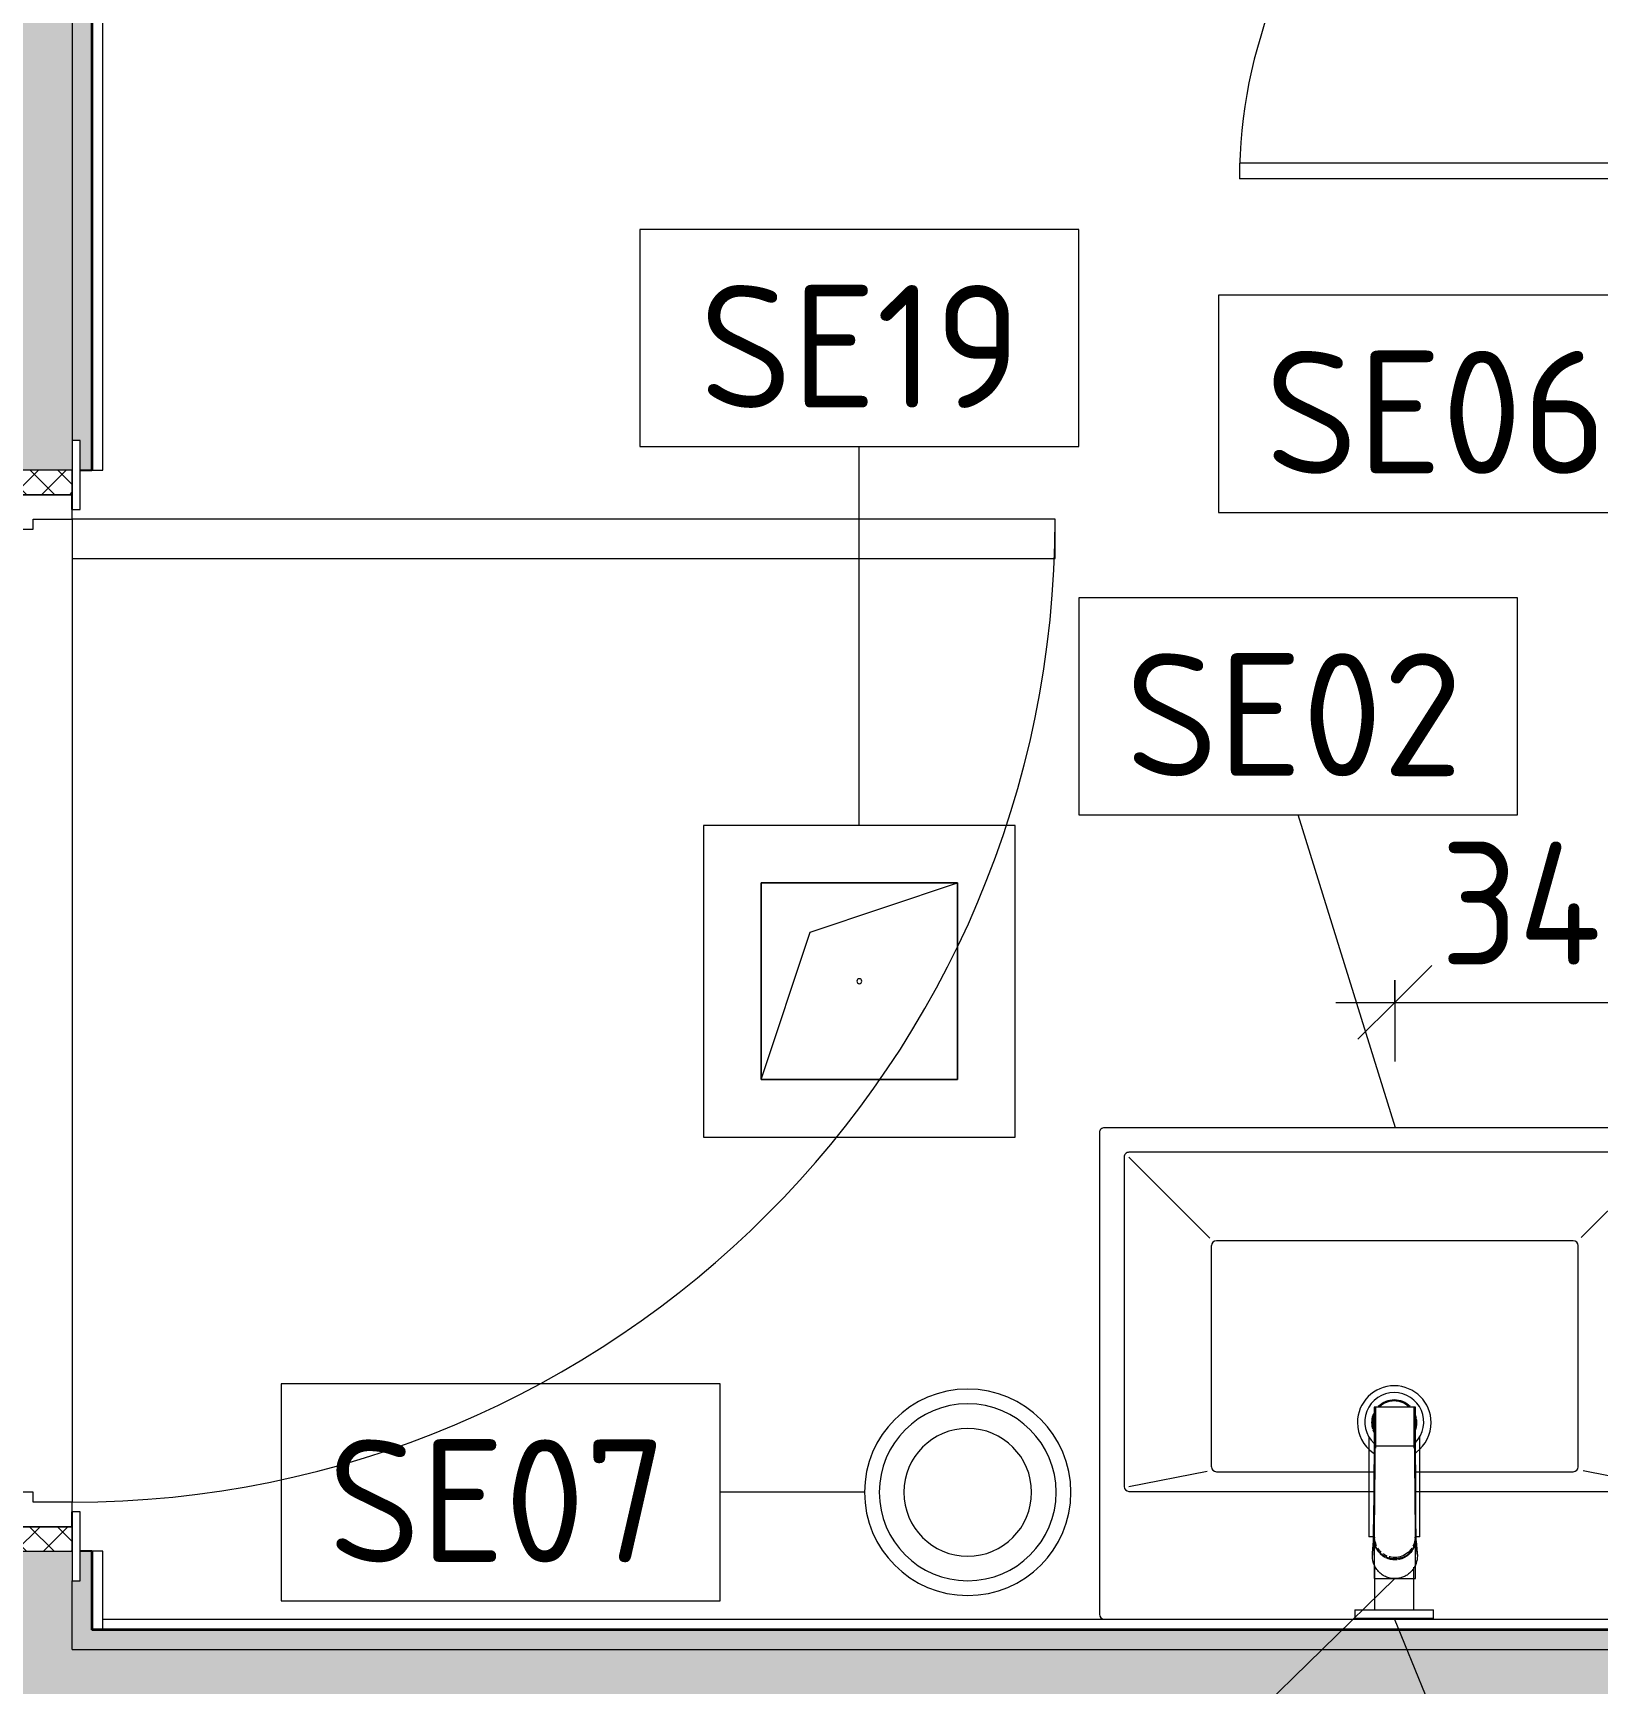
# Model space of a CAD drawing. Header units: millimetres. Extents: x 11693 to 241752, y -8553 to 29926.
# Drawn here: x 229488 to 231081, y 23465 to 25145 of the extents above; entities that cross this region are included whole.
import ezdxf

# ---------------------------------------------------------------- set-up
doc = ezdxf.new("R2010")
doc.units = ezdxf.units.MM
for name, color, linetype, lineweight, true_color in [('0-1', 7, 'Continuous', 9, 0x4994b4), ('A-DETL-GENF-1', 7, 'Continuous', 9, 0x4994b4), ('A-WALL-1', 7, 'Continuous', 25, 0x3c3c3c), ('A-WALL-FNSH-1', 7, 'Continuous', 15, 0x3c3c3c), ('P-SANR-FIXT-1', 7, 'Continuous', 15, 0x4994b4)]:
    doc.layers.add(name, color=color, linetype=linetype, lineweight=lineweight, true_color=true_color)
for name, color, linetype, lineweight in [('A-ANNO-DIMS', 7, 'Continuous', 9), ('A-ANNO-DIMS-50', 7, 'Continuous', 9), ('A-DOOR', 7, 'Continuous', 9), ('A-DOOR-1', 7, 'Continuous', 15), ('A-DOOR-FRAM', 7, 'Continuous', 15), ('A-DOOR-FRAM-1', 7, 'Continuous', 9), ('A-GENM', 7, 'Continuous', 9), ('A-WALL-2', 7, 'Continuous', 9), ('I-WALL', 7, 'Continuous', 9), ('P-SANR-FIXT-IDEN', 7, 'Continuous', 9)]:
    doc.layers.add(name, color=color, linetype=linetype, lineweight=lineweight)
doc.styles.add('GOST Common_1', font='GOST_Common.ttf', dxfattribs={"height": 125})
doc.styles.add('ISOCPEUR', font='isocpeur.ttf', dxfattribs={"width": 0.9, "height": 125})
doc.dimstyles.new('ISO-2_5_0_9К_БОЛЬШОЙ', dxfattribs={"dimscale": 304.8, "dimtxt": 124.497647, "dimasz": 0.246063, "dimexe": 0.19685, "dimexo": 0.492126, "dimgap": 0, "dimtad": 1, "dimdec": 0, "dimrnd": 10, "dimzin": 0, "dimdsep": 46, "dimtxsty": 'ISOCPEUR', "dimblk1": 'OBLIQUE', "dimblk2": 'OBLIQUE', "dimsah": 1, "dimcen": 0.09, "dimdle": 0.19685, "dimazin": 0, "dimtfac": 1, "dimtdec": 4, "dimtix": 1, "dimtmove": 0, "dimatfit": 3, "dimfxl": 1, "dimtvp": 1, "dimtolj": 1, "dimtzin": 0, "dimarcsym": 2})
pattern_1 = [(135, (148378.314, 0), (-37.717076, -37.717076), [53.34, -8.89, 1.778, -8.89]), (135, (148378.314, 37.694), (-37.717076, -37.717076), []), (50, (148378.314, 0), (63.763904, -5.57885), [6.667, -73.342]), (355, (148378.314, 0), (-12.334876, 66.869514), [5.334, -58.674]), (100.451, (148383.63, -0.465), (51.43036, 61.29098), [5.667, -62.332]), (46.184, (148378.314, 17.78), (94.87722, -14.714836), [10.001, -110.014]), (96.636, (148386.22, 16.55), (83.09115, 86.59931), [8.5, -93.497]), (351.184, (148378.31, 17.78), (83.09204, 86.59928), [8.001, -88.011]), (21, (148387.204, 13.335), (53.064487, -35.792726), [6.667, -73.342]), (326, (148387.204, 13.335), (21.63066, 64.46546), [5.334, -58.674]), (71.451, (148391.626, 10.35), (74.69646, 28.672367), [5.667, -62.332]), (37.5, (148378.314, 0), (1.080413, 29.594271), [1.676, -56.286, 1.676, -57.887, -58.896]), (37.5, (148378.314, 0), (1.080413, 29.594271), [-117.526, 1.676, -57.22]), (7.5, (148378.314, 0), (23.386368, 35.063507), [1.676, -32.283, 1.676, -54.953, -22.447]), (7.5, (148378.314, 0), (23.386368, 35.063507), [-90.589, 1.676, -20.771]), (327.5, (148358.49, 0), (47.456567, -2.0054684), [1.676, -20.549, 1.676, -67.666, -92.011]), (327.5, (148358.49, 0), (47.456567, -2.0054684), [-91.567, 1.676, -90.335]), (317.5, (148349.6, 0), (51.844948, 8.89904), [1.676, -27.216, 1.676, -44.374, -65.341]), (317.5, (148349.6, 0), (51.844948, 8.89904), [-74.943, 1.676, -63.665])]
pattern_2 = [(0, (148378.314, 0), (60.96, 15.24), [5.029, -40.691, 5.029, -40.691, -243.84]), (0, (148378.314, 0), (60.96, 15.24), [-91.44, 5.029, -86.411, 5.029, -40.691, -106.68]), (0, (148378.314, 0), (60.96, 15.24), [-228.6, 5.029, -25.451, 5.029, -71.171]), (120, (148401.174, 7.62), (-43.6782272, 45.1729086), [5.029, -40.691, 5.029, -40.691, -243.84]), (120, (148401.174, 7.62), (-43.6782272, 45.1729086), [-91.44, 5.029, -86.411, 5.029, -40.691, -106.68]), (120, (148401.174, 7.62), (-43.6782272, 45.1729086), [-228.6, 5.029, -25.451, 5.029, -71.171]), (240, (148408.794, 38.1), (-17.2817728, -60.4129086), [5.029, -40.691, 5.029, -40.691, -243.84]), (240, (148408.794, 38.1), (-17.2817728, -60.4129086), [-91.44, 5.029, -86.411, 5.029, -40.691, -106.68]), (240, (148408.794, 38.1), (-17.2817728, -60.4129086), [-228.6, 5.029, -25.451, 5.029, -71.171])]
pattern_3 = [(18.435, (-24691, 82791.38), (416.499926, 208.249954), [79.025, -579.519]), (49.399, (-24616.03, 82816.37), (1041.243719, 1249.505702), [38.399, -1881.572]), (46.848, (-24591.04, 82637.276), (2915.4788923, 3123.769422), [91.346, -4475.934]), (19.983, (-24528.565, 82703.916), (1666.001328, 624.746965), [48.75, -2388.754]), (0, (-24691, 82720.58), (208.25, 208.25), [41.65, -166.6]), (28.443, (-24649.35, 82720.576), (-2707.2483879, -1457.75313005), [113.682, -5570.435]), (354.289, (-24549.39, 82774.72), (-1874.2483835, 208.2636477), [41.858, -2051.029]), (39.806, (-24507.74, 82770.556), (-1041.243191, -833.006901), [32.53, -1593.955])]

# ---------------------------------------------------------------- blocks, each defined once
blk = doc.blocks.new('110_Дверь_СКБ_1Ст_Внутренняя1 - Д-4 1100x2100h_су мгн-32391219-Фрагмент 2_3')
at = {"layer": 'A-DOOR'}
h = blk.add_hatch(dxfattribs=at)
h.set_pattern_fill('FP_85', color=256, style=0, pattern_type=2)
h.set_pattern_definition([(135, (1751.41, 104.685), (-14.14214, -14.14214), []), (225, (1751.41, 104.685), (14.14214, -14.14214), [])])
h.paths.add_polyline_path([(562.5, 40), (537.5, 40), (537.5, -40), (562.5, -40)])
at = {"layer": 'A-DOOR-FRAM-1'}
h = blk.add_hatch(dxfattribs=at)
h.set_pattern_fill('FP_86', color=256, style=0, pattern_type=2)
h.set_pattern_definition([(45, (-371.384, 104.685), (-14.1421, 14.1421), []), (135, (-371.384, 104.685), (-14.1421, -14.1421), [])])
h.paths.add_polyline_path([(-512.5, 40), (-537.5, 40), (-537.5, -40), (-512.5, -40)])
at = {"layer": 'A-DOOR'}
blk.add_arc((-487.5, 40), 1000, 360, 90, dxfattribs=at)
at = {"layer": 'A-DOOR-1'}
for p, q in [((-487.5, 1040), (-487.5, 40)), ((-447.5, 1040), (-487.5, 1040)), ((-447.5, 40), (-447.5, 1040)), ((-487.5, 40), (-447.5, 40))]:
    blk.add_line(p, q, dxfattribs=at)
at = {"layer": 'A-DOOR-FRAM'}
for p, q in [((-497.5, 48), (-567.5, 48)), ((-567.5, 48), (-567.5, 40)), ((-567.5, 40), (-497.5, 40)), ((-512.5, 40), (-537.5, 40)), ((-537.5, 40), (-537.5, -40)), ((-487.5, 40), (-512.5, 40)), ((-512.5, 40), (-512.5, -40)), ((-512.5, -40), (-512.5, 40)), ((-497.5, 40), (-512.5, 40)), ((-512.5, 40), (-512.5, 39)), ((-512.5, 39), (-497.5, 39)), ((-497.5, 40), (-497.5, 48)), ((-497.5, 39), (-497.5, 40)), ((-487.5, 0), (-487.5, 40)), ((512.5, 40), (512.5, 0)), ((537.5, 40), (512.5, 40)), ((592.5, 48), (522.5, 48)), ((522.5, 48), (522.5, 40)), ((537.5, 40), (522.5, 40)), ((522.5, 40), (522.5, 39)), ((522.5, 40), (592.5, 40)), ((522.5, 39), (537.5, 39)), ((537.5, -40), (537.5, 40)), ((562.5, 40), (537.5, 40)), ((537.5, 40), (537.5, -40)), ((537.5, 39), (537.5, 40)), ((562.5, -40), (562.5, 40)), ((592.5, 40), (592.5, 48)), ((-477.5, 0), (-487.5, 0)), ((-477.5, -40), (-477.5, 0)), ((512.5, 0), (502.5, 0)), ((502.5, 0), (502.5, -40)), ((-497.5, -40), (-567.5, -40)), ((-567.5, -40), (-567.5, -48)), ((-567.5, -48), (-497.5, -48)), ((-537.5, -40), (-512.5, -40)), ((-497.5, -39), (-512.5, -39)), ((-512.5, -39), (-512.5, -40)), ((-512.5, -40), (-477.5, -40)), ((-512.5, -40), (-497.5, -40)), ((-497.5, -40), (-497.5, -39)), ((-497.5, -48), (-497.5, -40)), ((502.5, -40), (537.5, -40)), ((537.5, -39), (522.5, -39)), ((522.5, -39), (522.5, -40)), ((522.5, -40), (537.5, -40)), ((592.5, -40), (522.5, -40)), ((522.5, -40), (522.5, -48)), ((522.5, -48), (592.5, -48)), ((537.5, -40), (537.5, -39)), ((537.5, -40), (562.5, -40)), ((592.5, -48), (592.5, -40))]:
    blk.add_line(p, q, dxfattribs=at)
blk = doc.blocks.new('GM_Отверстие прямоугольное _в плите_ - Отверстие-21604341-Фрагмент 2_3')
at = {"layer": 'A-GENM'}
for p, q in [((-100, -100), (-100, 100)), ((-100, 100), (100, 100)), ((100, 100), (-100, 100)), ((-100, 100), (-100, -100)), ((-50, 50), (100, 100)), ((100, 100), (100, -100)), ((100, -100), (100, 100)), ((-100, -100), (-50, 50)), ((100, -100), (-100, -100)), ((-100, -100), (100, -100))]:
    blk.add_line(p, q, dxfattribs=at)
for start, end in [(360, 180), (180, 360)]:
    blk.add_arc((0, 0), 2.5, start, end, dxfattribs=at)
blk = doc.blocks.new('131_Сантехническая перегородка_Дверь - СД-1-30819167-Фрагмент 2_3')
at = {"layer": 'A-DOOR'}
h = blk.add_hatch(dxfattribs=at)
h.set_pattern_fill('FP_196', color=256, style=0, pattern_type=2)
h.set_pattern_definition(pattern_3)
h.paths.add_polyline_path([(805.2, -8), (1110.4, -8), (1110.4, 8), (805.2, 8)])
at = {"layer": 'A-GENM'}
h = blk.add_hatch(dxfattribs=at)
h.set_pattern_fill('FP_196', color=256, style=0, pattern_type=2)
h.set_pattern_definition(pattern_3)
h.paths.add_polyline_path([(0, -8), (305.2, -8), (305.2, 8), (0, 8), (0, -3)])
at = {"layer": 'A-DOOR'}
for p, q in [((321.2, 508), (305.2, 508)), ((305.2, 8), (305.2, 508)), ((321.2, 8), (321.2, 508)), ((321.2, 8), (305.2, 8))]:
    blk.add_line(p, q, dxfattribs=at)
blk.add_arc((305.2, 8), 500, 360, 90, dxfattribs=at)
at = {"layer": 'A-GENM'}
for p, q in [((0, 8), (305.2, 8)), ((305.2, 8), (305.2, -8)), ((805.2, 8), (1110.4, 8)), ((805.2, 8), (805.2, -8)), ((1110.4, 8), (1110.4, -8)), ((305.2, -8), (0, -8)), ((1110.4, -8), (805.2, -8))]:
    blk.add_line(p, q, dxfattribs=at)
blk = doc.blocks.new('Plumbing_Drainage_hansgrohe_56248XXX-RainDrain-Point-Complete-set-po - 800 Stainless Steel Optic-30807005-Фрагмент 2_3')
at = {"layer": 'A-DETL-GENF-1'}
for p, q in [((158.5, 158.5), (-158.5, 158.5)), ((-158.5, 158.5), (-158.5, -158.5)), ((158.5, -158.5), (158.5, 158.5)), ((-158.5, -158.5), (158.5, -158.5))]:
    blk.add_line(p, q, dxfattribs=at)
blk = doc.blocks.new('мусорная корзина - Round_ Metal-30590745-Фрагмент 2_3')
at = {"layer": 'P-SANR-FIXT-1'}
for radius, start, end in [(105, 0, 180), (90, 360, 180), (65, 0, 180), (105, 180, 360), (90, 180, 360), (65, 180, 360)]:
    blk.add_arc((0, 0), radius, start, end, dxfattribs=at)
blk = doc.blocks.new('сифон - Для раковины-30615598-Фрагмент 2_3')
at = {"layer": 'P-SANR-FIXT-1'}
for p, q in [((200, 40), (191.1, 40)), ((191.1, -40), (191.1, 40)), ((200, 40), (200, -40)), ((116.7, 26), (15, 26)), ((116.7, 26), (116.7, 22.5)), ((127.1, 20), (126.2, 20)), ((191.1, 20), (147.8, 20)), ((15, -26), (116.7, -26)), ((116.7, -21.3), (116.7, -26)), ((122.2, -20), (122.9, -20)), ((145.8, -20), (191.1, -20)), ((191.1, -40), (200, -40))]:
    blk.add_line(p, q, dxfattribs=at)
for radius, start, end in [(30, 46.0777, 180), (22.5, 100.3246, 111.0164), (21.5, 101.7897, 108), (21.5, 81.6166, 90.6528), (21.5, 72, 75.9978), (22.5, 67.2152, 71.5917), (30, 42.9598, 45), (30, 180, 316.8879), (22.5, 134.338, 180), (22.5, 180, 224.5753), (21.5, 136.6301, 180), (21.5, 180, 223.4006), (22.5, 244.2771, 292.5042), (21.5, 247.6878, 288), (21.5, 289.2478, 293.8296), (22.5, 293.3521, 297.2506), (30, 317.2925, 319.7584)]:
    blk.add_arc((0, 0), radius, start, end, dxfattribs=at)
blk = doc.blocks.new('раковина - 400 x 500mm-30615599-Фрагмент 2_3')
at = {"layer": 'P-SANR-FIXT-1'}
for p, q in [((-249.5, -5), (-249.5, -300)), ((352.5, -495), (352.5, -5)), ((30.8, -130), (-219.5, -130)), ((322.5, -130), (73.2, -130)), ((-224.5, -135), (-224.5, -300)), ((-219.5, -135), (-139.5, -151)), ((-126, -150), (-129.5, -150)), ((30.9, -150), (-126, -150)), ((233.5, -150), (73.1, -150)), ((322.5, -135), (242.8, -150.5)), ((327.5, -470), (327.5, -135)), ((-134.5, -155), (-134.5, -380)), ((238.5, -155), (238.5, -380)), ((-249.5, -355), (-249.5, -495)), ((-224.5, -355), (-224.5, -470)), ((-129.5, -385), (233.5, -385)), ((-219.5, -470), (-137.6, -388.1)), ((322.5, -470), (240.2, -387.7)), ((-219.5, -475), (322.5, -475)), ((-244.5, -500), (347.5, -500))]:
    blk.add_line(p, q, dxfattribs=at)
for centre, radius, start, end in [((-244.5, -5), 5, 90, 180), ((347.5, -5), 5, 0, 90), ((-219.5, -135), 5, 90, 180), ((322.5, -135), 5, 0, 90), ((-129.5, -155), 5, 90, 180), ((233.5, -155), 5, 0, 90), ((52.6, -199.9), 37.5, 127.1031, 180), ((52.6, -199.9), 37.5, 125.7287, 126.8694), ((52.6, -199.9), 37.5, 55.0834, 56.2324), ((52.6, -199.9), 37.5, 360, 54.8587), ((52.6, -199.9), 37.5, 180, 360), ((52.6, -199.9), 23, 169.5569, 180), ((52.6, -199.9), 23, 180, 190.8411), ((52.6, -199.9), 23, 161.666, 168.2762), ((52.6, -199.9), 23, 18.5024, 24.6431), ((52.6, -199.9), 23, 341.495, 360), ((52.6, -199.9), 23, 360, 17.2217), ((52.6, -199.9), 23, 191.9582, 195.6491), ((52.6, -199.9), 23, 196.0832, 198.7055), ((52.6, -199.9), 23, 225, 315), ((52.6, -199.9), 23, 337.0288, 341.1277), ((-129.5, -380), 5, 180, 270), ((233.5, -380), 5, 270, 360), ((-219.5, -470), 5, 180, 270), ((322.5, -470), 5, 270, 0), ((-244.5, -495), 5, 180, 270), ((347.5, -495), 5, 270, 0)]:
    blk.add_arc(centre, radius, start, end, dxfattribs=at)
blk = doc.blocks.new('смеситель для раковины - Default-30615600-Фрагмент 2_3')
at = {"layer": '0-1'}
for p, q in [((19.7, 151.6), (-19.8, 151.6)), ((-20.3, 110), (-20.4, 97.4)), ((19.8, 111.8), (-19.8, 111.8)), ((20.4, 97.4), (20.3, 110)), ((-22.8, 3), (-21.8, 15.6)), ((-18.9, 7.6), (-19.6, 9.7)), ((21.8, 15.6), (22.8, 3))]:
    blk.add_line(p, q, dxfattribs=at)
at = {"layer": '0-1', "flags": 128}
for points in [[(19.7, 151.6), (20, 151.6), (20.2, 151.6), (20.5, 151.4), (20.6, 151.2), (20.7, 151.1), (20.8, 150.9), (20.8, 150.6)], [(-20.7, 150.6), (-20.7, 150.2), (-20.7, 149.2), (-20.7, 148.3), (-20.7, 146.9), (-20.7, 145.4), (-20.8, 134.7), (-21.1, 63.6), (-21.1, 93.2)], [(21, 17), (21.2, 25.7), (21, 77.4), (21, 111.4)], [(-21.8, 15.6), (-21.6, 25.5), (-21.4, 39.3), (-21.2, 64), (-21.1, 88)], [(-21.1, 22.2), (-21.1, 24.2), (-21.1, 63.3), (-21.1, 93.2)], [(-20, 10.8), (-20.8, 13.2), (-20.9, 15.4)], [(12.1, -0.1), (16.4, 3.8), (19.5, 8.8), (21, 14.5), (21, 16)]]:
    blk.add_lwpolyline(points, dxfattribs=at)
at = {"layer": 'P-SANR-FIXT-1'}
for p, q in [((21, 151.6), (-21, 151.6)), ((-21, 151.6), (-21, -23)), ((21, -23), (21, 151.6)), ((-19.7, 144), (-19.8, 111.8)), ((19.8, 111.8), (19.7, 144)), ((19.9, 143.1), (19.9, 140.7)), ((19.9, 136.7), (19.9, 133.6)), ((19.9, 131), (20, 126.2)), ((20, 115.7), (20, 113.5)), ((20, 111.3), (20, 108.6)), ((-22.9, 0.3), (-22.9, 0.9)), ((22.5, 5), (22.9, 0.9)), ((22.9, 0.9), (22.9, 0.3)), ((-21, -23), (21, -23))]:
    blk.add_line(p, q, dxfattribs=at)
at = {"layer": 'P-SANR-FIXT-1', "flags": 128}
for points in [[(-21.1, 16.9), (-21.1, 42.2), (-21, 67.6), (-20.8, 118.3), (-20.7, 143.7), (-20.7, 149.4), (-20.8, 150.2), (-20.9, 145.3), (-20.9, 138.9), (-21.1, 88.1)], [(-19.9, 125.8), (-19.9, 133.8), (-19.9, 138.3)], [(21.1, 88.1), (20.9, 138.9), (20.9, 145.3), (20.8, 150.2), (20.7, 149.4), (20.7, 143.7), (20.8, 118.3), (21, 67.6), (21.1, 42.2), (21.1, 16.9)], [(-20, 109.4), (-20, 111), (-20, 119.8)], [(20, 123.6), (20, 119.9), (20, 117.9)], [(-15.9, 4.1), (-13.1, 1.6), (-12.1, 0.9)], [(12.1, 0.9), (13.1, 1.6), (15.9, 4.1)], [(22.9, 0.9), (22.7, 3.2), (22.5, 5.6), (22.3, 7.9), (22.1, 10.8), (21.8, 15.2)], [(-9.8, -0.4), (-6.1, -1.8), (-5.1, -2)], [(-2.7, -2.4), (-2.1, -2.5), (2.1, -2.5), (2.7, -2.4)], [(0.6, -3.9), (0.3, -3.9), (0.1, -3.9), (-0.1, -3.9), (-0.3, -3.9), (-0.6, -3.9)], [(5.1, -2), (6.1, -1.8), (9.8, -0.4)]]:
    blk.add_lwpolyline(points, dxfattribs=at)
at = {"layer": 'P-SANR-FIXT-1'}
for centre, major_axis, ratio, start_param, end_param in [((-19.8, 109.7), (-0.5, 0.002), 0.095846, 0.794229, 1.571164), ((19.8, 109.7), (0.5, 0.002), 0.095848, 4.711795, 5.488843), ((0, 17.2), (20.8, 0), 0.98634, 3.038054, 3.090126), ((0, 17.2), (20.8, 0), 0.98634, 0.051466, 0.103539), ((0, 17.2), (20.8, 0), 0.98634, 3.29536, 3.441377), ((0, 17.2), (20.8, 0), 0.98634, 5.993921, 6.129418), ((0, 17.2), (20.8, 0), 0.98634, 4.268583, 4.510817), ((0, 17.2), (18.5, 0), 0.986286, 4.671144, 4.753634), ((0, 17.2), (20.8, 0), 0.98634, 4.913948, 5.156189)]:
    blk.add_ellipse(centre, major_axis=major_axis, ratio=ratio, start_param=start_param, end_param=end_param, dxfattribs=at)
for points, knots in [([(-19.9, 147.4), (-19.9, 148), (-19.8, 149.3), (-19.8, 150.7), (-19.8, 151.5), (-19.8, 151.6), (-19.8, 151.6)], [0.1, 0.1, 0.1, 0.1, 0.2, 0.3, 0.4, 0.4725859, 0.4725859, 0.4725859, 0.4725859]), ([(-19.8, 151.6), (-19.7, 151.6), (-19.7, 151.6), (-19.7, 151.2), (-19.7, 150), (-19.7, 148.3), (-19.7, 146.2), (-19.7, 144.8), (-19.7, 144)], [0.4728347, 0.4728347, 0.4728347, 0.4728347, 0.5, 0.6, 0.7, 0.8, 0.9, 1, 1, 1, 1]), ([(19.7, 144), (19.7, 144.8), (19.7, 146.2), (19.7, 148.3), (19.7, 150), (19.7, 151.2), (19.7, 151.6), (19.7, 151.6), (19.7, 151.6)], [0, 0, 0, 0, 0.1, 0.2, 0.3, 0.4, 0.5, 0.5274121, 0.5274121, 0.5274121, 0.5274121]), ([(19.7, 151.6), (19.8, 151.6), (19.8, 151.5), (19.8, 150.7), (19.8, 149.3), (19.9, 148), (19.9, 147.4)], [0.5275209, 0.5275209, 0.5275209, 0.5275209, 0.6, 0.7, 0.8, 0.9, 0.9, 0.9, 0.9]), ([(-19.8, 111.8), (-19.8, 111.8), (-19.8, 111.7), (-19.8, 110.9), (-19.8, 110.1), (-19.8, 109.7)], [0.4695548, 0.4695548, 0.4695548, 0.4695548, 0.6, 0.8, 1, 1, 1, 1]), ([(19.8, 109.7), (19.8, 110.1), (19.8, 110.9), (19.8, 111.7), (19.8, 111.8), (19.8, 111.8)], [0, 0, 0, 0, 0.2, 0.4, 0.5304748, 0.5304748, 0.5304748, 0.5304748]), ([(-21.1, 88.1), (-21.1, 85.7), (-21.1, 82.2), (-21.1, 77.5), (-21.2, 73.9), (-21.2, 70.4), (-21.2, 66.8), (-21.2, 63.9), (-21.2, 61.5), (-21.2, 59.8), (-21.2, 58), (-21.2, 55.7), (-21.3, 52.8), (-21.3, 49.3), (-21.3, 46), (-21.3, 42.6), (-21.4, 39.4), (-21.4, 36.2), (-21.5, 32.2), (-21.5, 27.5), (-21.7, 20.9), (-21.8, 17.2), (-21.8, 15.2)], [0, 0, 0, 0, 0.083333, 0.125, 0.166667, 0.208333, 0.25, 0.291667, 0.3125, 0.333333, 0.354167, 0.375, 0.416667, 0.458333, 0.5, 0.541667, 0.583333, 0.625, 0.666667, 0.75, 0.833333, 1, 1, 1, 1]), ([(-20.4, 97.4), (-20.4, 91.1), (-20.5, 81.8), (-20.6, 69.7), (-20.6, 60), (-20.7, 52.6), (-20.8, 47.4), (-20.8, 45.2), (-20.8, 43.5), (-20.9, 41.8), (-20.9, 39.8), (-20.9, 37.7), (-20.9, 36.2), (-20.9, 35.4), (-21, 34.1), (-21, 32.6), (-21, 31), (-21, 29.7), (-21, 28.6), (-21, 27.7), (-21, 26.8), (-21.1, 25.6), (-21.1, 22.9), (-21.1, 20.4), (-21.1, 18.4)], [0, 0, 0, 0, 0.222222, 0.333333, 0.444444, 0.583333, 0.618056, 0.652778, 0.670139, 0.6875, 0.722222, 0.756944, 0.774306, 0.782986, 0.791667, 0.826389, 0.84375, 0.861111, 0.878472, 0.887153, 0.895833, 0.913194, 0.930556, 1, 1, 1, 1]), ([(21.1, 18.4), (21.1, 19.2), (21.1, 20.8), (21.1, 23.1), (21.1, 25), (21.1, 26.5), (21, 27.6), (21, 28.6), (21, 30), (21, 31.7), (21, 33.4), (21, 34.6), (20.9, 35.2), (20.9, 35.7), (20.9, 36.3), (20.9, 36.9), (20.9, 38.1), (20.9, 39.8), (20.9, 41.4), (20.8, 42.8), (20.8, 44.1), (20.8, 45.8), (20.8, 48.6), (20.7, 53.5), (20.6, 60.7), (20.6, 68.9), (20.5, 76.5), (20.5, 85.7), (20.4, 92.7), (20.4, 97.4)], [0, 0, 0, 0, 0.027778, 0.055556, 0.083333, 0.097222, 0.111111, 0.125, 0.138889, 0.166667, 0.194444, 0.208333, 0.215278, 0.222222, 0.229167, 0.236111, 0.25, 0.277778, 0.305556, 0.319444, 0.333333, 0.361111, 0.388889, 0.444444, 0.555556, 0.666667, 0.75, 0.833333, 1, 1, 1, 1]), ([(20.4, 88.2), (20.4, 88.1), (20.5, 88), (20.6, 87.8), (20.7, 87.5), (20.7, 87.4), (20.7, 87.3)], [0.19375, 0.19375, 0.19375, 0.19375, 0.25, 0.3, 0.35, 0.4, 0.4, 0.4, 0.4]), ([(21.8, 15.2), (21.8, 16.4), (21.7, 19.4), (21.6, 24.2), (21.5, 28.2), (21.5, 30.6), (21.5, 32.4), (21.4, 34.1), (21.4, 35.8), (21.4, 37.3), (21.4, 38.7), (21.4, 39.8), (21.4, 41), (21.3, 42.6), (21.3, 44.7), (21.3, 47.5), (21.3, 50.9), (21.2, 55.1), (21.2, 60), (21.2, 65.1), (21.2, 69.9), (21.2, 74.5), (21.1, 80.6), (21.1, 85.1), (21.1, 88.1)], [0, 0, 0, 0, 0.142857, 0.285714, 0.357143, 0.392857, 0.428571, 0.464286, 0.5, 0.535714, 0.553571, 0.571429, 0.589286, 0.607143, 0.642857, 0.678571, 0.714286, 0.75, 0.785714, 0.821429, 0.857143, 0.892857, 0.928571, 1, 1, 1, 1]), ([(-16.4, 3.7), (-16.6, 4.1), (-17.6, 5.3), (-18.7, 7.1), (-19.6, 9), (-20.1, 10.6), (-20.6, 12.1), (-21, 14.3), (-21.1, 15.9), (-21.1, 16.9)], [0.5566569, 0.5566569, 0.5566569, 0.5566569, 0.6, 0.7, 0.75, 0.8, 0.85, 0.9, 1, 1, 1, 1]), ([(-18.6, 10.4), (-18.9, 11.1), (-20.2, 14.2), (-20.7, 17.5), (-20.7, 19.9)], [-0.1490255, -0.1490255, -0.1490255, -0.1490255, -0.1111111, 0, 0, 0, 0]), ([(20.7, 19.9), (20.7, 17.5), (20.1, 14), (18.8, 10.8), (18.3, 9.9)], [-1, -1, -1, -1, -0.8888889, -0.8424724, -0.8424724, -0.8424724, -0.8424724]), ([(-21.8, 15.2), (-21.9, 13.9), (-22, 12.1), (-22.1, 10.1), (-22.2, 8.7), (-22.3, 7.5), (-22.4, 6.6), (-22.5, 5.7), (-22.6, 4.8), (-22.7, 3.8), (-22.8, 2.5), (-22.9, 1.5), (-22.9, 0.9)], [0, 0, 0, 0, 0.166667, 0.25, 0.333333, 0.416667, 0.5, 0.583333, 0.666667, 0.75, 0.833333, 1, 1, 1, 1]), ([(22.9, 0.3), (22.9, -2.5), (22.3, -6.4), (20, -11.4), (17.7, -14.7), (14.9, -17.6), (11.6, -20), (7.9, -21.7), (4.5, -22.6), (1.5, -23), (-1.9, -23), (-6, -22.4), (-10, -20.8), (-12.8, -19.1), (-14.8, -17.5), (-16.7, -15.8), (-18.8, -13.3), (-21.9, -8.1), (-22.9, -3.2), (-22.9, 0.3)], [0, 0, 0, 0, 0.111111, 0.166667, 0.222222, 0.277778, 0.333333, 0.388889, 0.444444, 0.479167, 0.513889, 0.583333, 0.652778, 0.6875, 0.722222, 0.756944, 0.791667, 0.861111, 1, 1, 1, 1]), ([(-21.1, 16.4), (-21.1, 14.3), (-20.4, 11.1), (-18.7, 7.6), (-17.5, 5.8), (-16.4, 4.5), (-15.2, 3.2), (-13.9, 2.1), (-12.5, 1), (-10.9, 0.1), (-9.2, -0.7), (-6.9, -1.7), (-3.8, -2.5), (-0.1, -2.8), (2.4, -2.6), (3.6, -2.4)], [0, 0, 0, 0, 0.1111111, 0.1666667, 0.1944444, 0.2222222, 0.25, 0.2777778, 0.3055556, 0.3333333, 0.3611111, 0.3888889, 0.4444444, 0.5, 0.5521553, 0.5521553, 0.5521553, 0.5521553]), ([(-20.8, 14.6), (-20.7, 14.1), (-20.6, 12.9), (-20.2, 11.6), (-20, 10.9)], [0, 0, 0, 0, 0.4, 1, 1, 1, 1]), ([(-19.3, 9.3), (-19.1, 8.7), (-18.5, 7.4), (-17.6, 6.2), (-17.1, 5.5)], [0.2222222, 0.2222222, 0.2222222, 0.2222222, 0.4444444, 0.7777778, 0.7777778, 0.7777778, 0.7777778]), ([(-13.9, 4), (-14.7, 4.7), (-15.8, 6), (-16.9, 7.4), (-17.2, 8)], [-0.26859689, -0.26859689, -0.26859689, -0.26859689, -0.22222222, -0.18982564, -0.18982564, -0.18982564, -0.18982564]), ([(-10, -1.5), (-10.9, -1), (-12.8, 0.2), (-14.5, 1.7), (-15.3, 2.6), (-15.4, 2.7)], [0.3, 0.3, 0.3, 0.3, 0.4, 0.5, 0.5124698, 0.5124698, 0.5124698, 0.5124698]), ([(-7.8, 0), (-8.7, 0.4), (-10.3, 1.2), (-11.7, 2.2), (-12.3, 2.7)], [-0.37982072, -0.37982072, -0.37982072, -0.37982072, -0.33333333, -0.30027801, -0.30027801, -0.30027801, -0.30027801]), ([(20.9, 14), (20.9, 13.9), (20.7, 12.8), (20.2, 10.6), (19, 7.6), (16.7, 3.9), (12.9, 0), (8, -2.6), (4.7, -3.4), (3.6, -3.6)], [0.0919533, 0.0919533, 0.0919533, 0.0919533, 0.1, 0.2, 0.3, 0.4, 0.6, 0.8, 0.9056645, 0.9056645, 0.9056645, 0.9056645]), ([(17.3, 8), (16.9, 7.4), (15, 4.8), (10.7, 1.1), (6.1, -0.7), (3.7, -1.2)], [-0.8101744, -0.8101744, -0.8101744, -0.8101744, -0.7777778, -0.6666667, -0.5555556, -0.5555556, -0.5555556, -0.5555556]), ([(3.8, -2.3), (5.1, -2.1), (6.9, -1.7), (9, -0.9), (10.1, -0.3), (10.9, 0.1), (11.7, 0.5), (12.7, 1.2), (13.9, 2), (15, 3), (15.8, 3.8), (16.4, 4.5), (17, 5.2), (17.7, 6.2), (18.6, 7.6), (19.3, 9), (19.7, 9.9), (19.9, 10.5), (20, 10.9), (20.2, 11.2), (20.3, 11.7), (20.6, 12.6), (20.8, 13.8), (21, 15.1), (21.1, 16), (21.1, 16.4)], [0.5555556, 0.5555556, 0.5555556, 0.5555556, 0.6111111, 0.6388889, 0.6527778, 0.6666667, 0.6805556, 0.6944444, 0.7222222, 0.75, 0.7638889, 0.7777778, 0.7916667, 0.8055556, 0.8333333, 0.8611111, 0.875, 0.8819444, 0.8888889, 0.8958333, 0.9027778, 0.9166667, 0.9444444, 0.9722222, 1, 1, 1, 1]), ([(17.1, 5.5), (17.5, 6), (18.6, 7.6), (19.5, 9.4), (19.9, 10.7)], [0.2222222, 0.2222222, 0.2222222, 0.2222222, 0.4444444, 0.9768048, 0.9768048, 0.9768048, 0.9768048]), ([(20.2, 11.7), (20.3, 12), (20.6, 12.9), (20.7, 13.9), (20.8, 14.6)], [0.2222222, 0.2222222, 0.2222222, 0.2222222, 0.4444444, 1, 1, 1, 1]), ([(-0.6, -3.9), (-1.6, -3.9), (-3.8, -3.7), (-6.8, -2.9), (-8.7, -2.1), (-9.5, -1.7)], [0, 0, 0, 0, 0.1, 0.2, 0.2837623, 0.2837623, 0.2837623, 0.2837623]), ([(3.7, -1.2), (1.3, -1.6), (-2, -1.6), (-5.1, -0.9), (-5.8, -0.7)], [-0.5555556, -0.5555556, -0.5555556, -0.5555556, -0.4444444, -0.4109505, -0.4109505, -0.4109505, -0.4109505]), ([(-0.6, -3.9), (-0.6, -3.9), (-0.6, -3.7), (-0.6, -3.5), (-0.6, -3.3), (-0.6, -3.2)], [0, 0, 0, 0, 0.3636364, 0.5454545, 0.7272727, 0.7272727, 0.7272727, 0.7272727]), ([(0.6, -3.9), (0.6, -3.9), (0.6, -3.7), (0.6, -3.5), (0.6, -3.3), (0.6, -3.2)], [0, 0, 0, 0, 0.3636364, 0.5454545, 0.7272727, 0.7272727, 0.7272727, 0.7272727])]:
    blk.add_open_spline(points, degree=3, knots=knots, dxfattribs=at)
for points in [[(-19.8, 111.8), (-19.8, 111.8), (-19.8, 111.8), (-19.8, 111.8)], [(-19.8, 110), (-19.8, 110.3), (-19.8, 110.6), (-19.8, 110.9)], [(19.8, 111.8), (19.8, 111.8), (19.8, 111.8), (19.8, 111.8)], [(19.8, 110.9), (19.8, 110.6), (19.8, 110.3), (19.8, 110)], [(-20.5, 88.2), (-20.6, 88.2), (-20.7, 88.2), (-20.8, 88.2)], [(-22.9, 0.9), (-22.9, 2.2), (-22.8, 3.6), (-22.6, 4.9)], [(2.5, -3.8), (1.8, -3.9), (1.2, -3.9), (0.6, -3.9)]]:
    blk.add_open_spline(points, degree=3, dxfattribs=at)
blk = doc.blocks.new('DIMBLOCK68-Фрагмент 2_3')
at = {"layer": 'A-ANNO-DIMS-50'}
for p, q in [((231215.8, 24061.4), (231215.8, 24218.4)), ((230873.9, 24181), (230873.9, 24098.4)), ((230873.9, 24158.4), (230873.9, 24181)), ((230813.9, 24158.4), (231275.8, 24158.4)), ((231215.8, 24158.4), (231215.8, 24061.4))]:
    blk.add_line(p, q, dxfattribs=at)
at = {"layer": 'A-ANNO-DIMS-50', "lineweight": 20}
for p, q in [((230873.9, 24158.4), (230911.4, 24195.9)), ((231215.8, 24158.4), (231253.3, 24195.9)), ((230873.9, 24158.4), (230836.4, 24120.9)), ((231215.8, 24158.4), (231178.3, 24120.9))]:
    blk.add_line(p, q, dxfattribs=at)
at = {"layer": 'A-ANNO-DIMS-50', "color": 0, "insert": (230920.3, 24321.7), "char_height": 125, "width": 298.794, "attachment_point": 1, "line_spacing_factor": 1.149209, "style": 'ISOCPEUR'}
blk.add_mtext('340', dxfattribs=at)
blk = doc.blocks.new('_Oblique')
at = {"color": 0, "linetype": 'ByBlock', "lineweight": -2}
blk.add_line((-0.5, -0.5), (0.5, 0.5), dxfattribs=at)
blk = doc.blocks.new('М_сантехническая_рамка1 - В рамке-30590747-Фрагмент 2_3')
at = {"layer": 'P-SANR-FIXT-IDEN'}
for p, q in [((4.293, 2.24), (-4.639, 2.24)), ((-4.639, 2.24), (-4.639, -2.178)), ((4.293, -2.178), (4.293, 2.24)), ((-4.639, -2.178), (4.293, -2.178))]:
    blk.add_line(p, q, dxfattribs=at)

msp = doc.modelspace()

# ---------------------------------------------------------------- hatches: boundary and pattern name
at = {"layer": 'I-WALL'}
h = msp.add_hatch(dxfattribs=at)
h.set_pattern_fill('FP_6', color=256, style=0, pattern_type=2)
h.set_pattern_definition(pattern_1)
h.paths.add_polyline_path([(229528.3, 23200), (229528.3, 23600), (229448.3, 23600), (229448.3, 23200)])
h.paths.add_polyline_path([(229528.3, 24700), (229528.3, 26600), (229448.3, 26600), (229448.3, 24700)])
h = msp.add_hatch(dxfattribs=at)
h.set_pattern_fill('FP_10', color=256, style=0, pattern_type=2)
h.set_pattern_definition(pattern_2)
h.paths.add_polyline_path([(229528.3, 23500), (229548.3, 23500), (229548.3, 23600), (229536.3, 23600), (229535.9, 23570), (229528.3, 23570)])
h.paths.add_polyline_path([(229548.3, 24700), (229548.3, 26530), (229528.3, 26530), (229528.3, 24730), (229536.3, 24730), (229536.3, 24700)])
h = msp.add_hatch(dxfattribs=at)
h.set_pattern_fill('FP_10', color=256, style=0, pattern_type=2)
h.set_pattern_definition(pattern_2)
h.paths.add_polyline_path([(230965, 23500), (231246.8, 23500), (231246.8, 23520), (229548.3, 23520), (229548.3, 23500), (230614.6, 23500)])
h = msp.add_hatch(dxfattribs=at)
h.set_pattern_fill('FP_6', color=256, style=0, pattern_type=2)
h.set_pattern_definition(pattern_1)
h.paths.add_polyline_path([(232459, 23420), (232479, 23420), (232479, 23500), (229528.3, 23500), (229528.3, 23420), (232366.7, 23420)])

# ---------------------------------------------------------------- linework, layer by layer
at = {"layer": 'A-WALL-1'}
for p, q in [((229548.3, 24700), (229548.3, 26530)), ((229536.3, 24700), (229548.3, 24700)), ((229548.3, 23600), (229536.3, 23600)), ((229548.3, 23520), (229548.3, 23600)), ((229548.3, 23520), (231226.8, 23520))]:
    msp.add_line(p, q, dxfattribs=at)
at = {"layer": 'A-WALL-2'}
for p, q in [((229528.3, 26550), (229528.3, 24730)), ((229528.3, 23500), (229528.3, 23570)), ((229528.3, 23500), (231246.8, 23500))]:
    msp.add_line(p, q, dxfattribs=at)
at = {"layer": 'A-WALL-FNSH-1'}
for p, q in [((229549.3, 24700), (229549.3, 26879)), ((229559.3, 24700), (229559.3, 26519)), ((229548.3, 24700), (229559.3, 24700)), ((229559.3, 23600), (229548.3, 23600)), ((229549.3, 23521), (229549.3, 23600)), ((229559.3, 23520), (229559.3, 23600)), ((229549.3, 23521), (231226.8, 23521))]:
    msp.add_line(p, q, dxfattribs=at)
at = {"layer": 'I-WALL'}
for p, q in [((229528.3, 24610), (229528.3, 23650)), ((229559.3, 23531), (231226.8, 23531))]:
    msp.add_line(p, q, dxfattribs=at)
at = {"layer": 'P-SANR-FIXT-IDEN'}
for p, q in [((230328.9, 24338.5), (230328.9, 24724)), ((230874.4, 24031), (230775.6, 24349.3)), ((230334.3, 23660), (230187.5, 23660)), ((230873.9, 23572.2), (230543.6, 23249.9)), ((230873.3, 23531.5), (230943.1, 23360.3))]:
    msp.add_line(p, q, dxfattribs=at)

# ---------------------------------------------------------------- block references
at = {"layer": 'A-DOOR', "rotation": 270}
msp.add_blockref('110_Дверь_СКБ_1Ст_Внутренняя1 - Д-4 1100x2100h_су мгн-32391219-Фрагмент 2_3', (229488.3, 24162.5), dxfattribs=at)
at = {"layer": 'A-GENM', "rotation": 89.99999999997607}
msp.add_blockref('131_Сантехническая перегородка_Дверь - СД-1-30819167-Фрагмент 2_3', (231223.8, 24691), dxfattribs=at)
at = {"layer": 'A-GENM'}
msp.add_blockref('GM_Отверстие прямоугольное _в плите_ - Отверстие-21604341-Фрагмент 2_3', (230329, 24180), dxfattribs=at)
at = {"layer": 'P-SANR-FIXT-1'}
for name, p in [('Plumbing_Drainage_hansgrohe_56248XXX-RainDrain-Point-Complete-set-po - 800 Stainless Steel Optic-30807005-Фрагмент 2_3', (230329, 24180)), ('смеситель для раковины - Default-30615600-Фрагмент 2_3', (230873.9, 23595.2))]:
    msp.add_blockref(name, p, dxfattribs=at)
for name, p, rotation in [('раковина - 400 x 500mm-30615599-Фрагмент 2_3', (230925.9, 23531), 180), ('мусорная корзина - Round_ Metal-30590745-Фрагмент 2_3', (230439.3, 23660), 90.00000000000087), ('сифон - Для раковины-30615598-Фрагмент 2_3', (230873.3, 23731.5), 270.0000000000035)]:
    msp.add_blockref(name, p, dxfattribs=dict(at, rotation=rotation))
at = {"layer": 'P-SANR-FIXT-IDEN', "xscale": 49.99999999999998, "yscale": 49.99999999999998, "zscale": 49.99999999999998}
for p in [(230337.6, 24832.9), (230926.3, 24765.9), (230784.2, 24458.2), (229972.8, 23658.4)]:
    msp.add_blockref('М_сантехническая_рамка1 - В рамке-30590747-Фрагмент 2_3', p, dxfattribs=at)

# ---------------------------------------------------------------- texts
at = {"layer": 'P-SANR-FIXT-IDEN', "char_height": 125, "attachment_point": 1, "style": 'GOST Common_1'}
for s, insert, width in [('SE19', (230166.5, 24888.3), 412.869), ('SE06', (230742, 24821.3), 444.937), ('SE02', (230599.9, 24513.6), 444.937), ('SE07', (229788.5, 23713.8), 444.937)]:
    msp.add_mtext(s, dxfattribs=dict(at, insert=insert, width=width))

# ---------------------------------------------------------------- dimensions: what is measured, and where the dimension line sits
at = {"layer": 'A-ANNO-DIMS'}
dim = msp.add_linear_dim(base=(231215.8, 24158.4), p1=(230873.9, 24031), p2=(231215.8, 24211.4), dimstyle='ISO-2_5_0_9К_БОЛЬШОЙ', override={"dimpost": '<>', "dimfxl": 386.655548}, dxfattribs=at)
dim.commit()
dim.dimension.update_dxf_attribs({"geometry": 'DIMBLOCK68-Фрагмент 2_3', "text_midpoint": (231044.8, 24220.9)})

doc.saveas('drawing.dxf')
